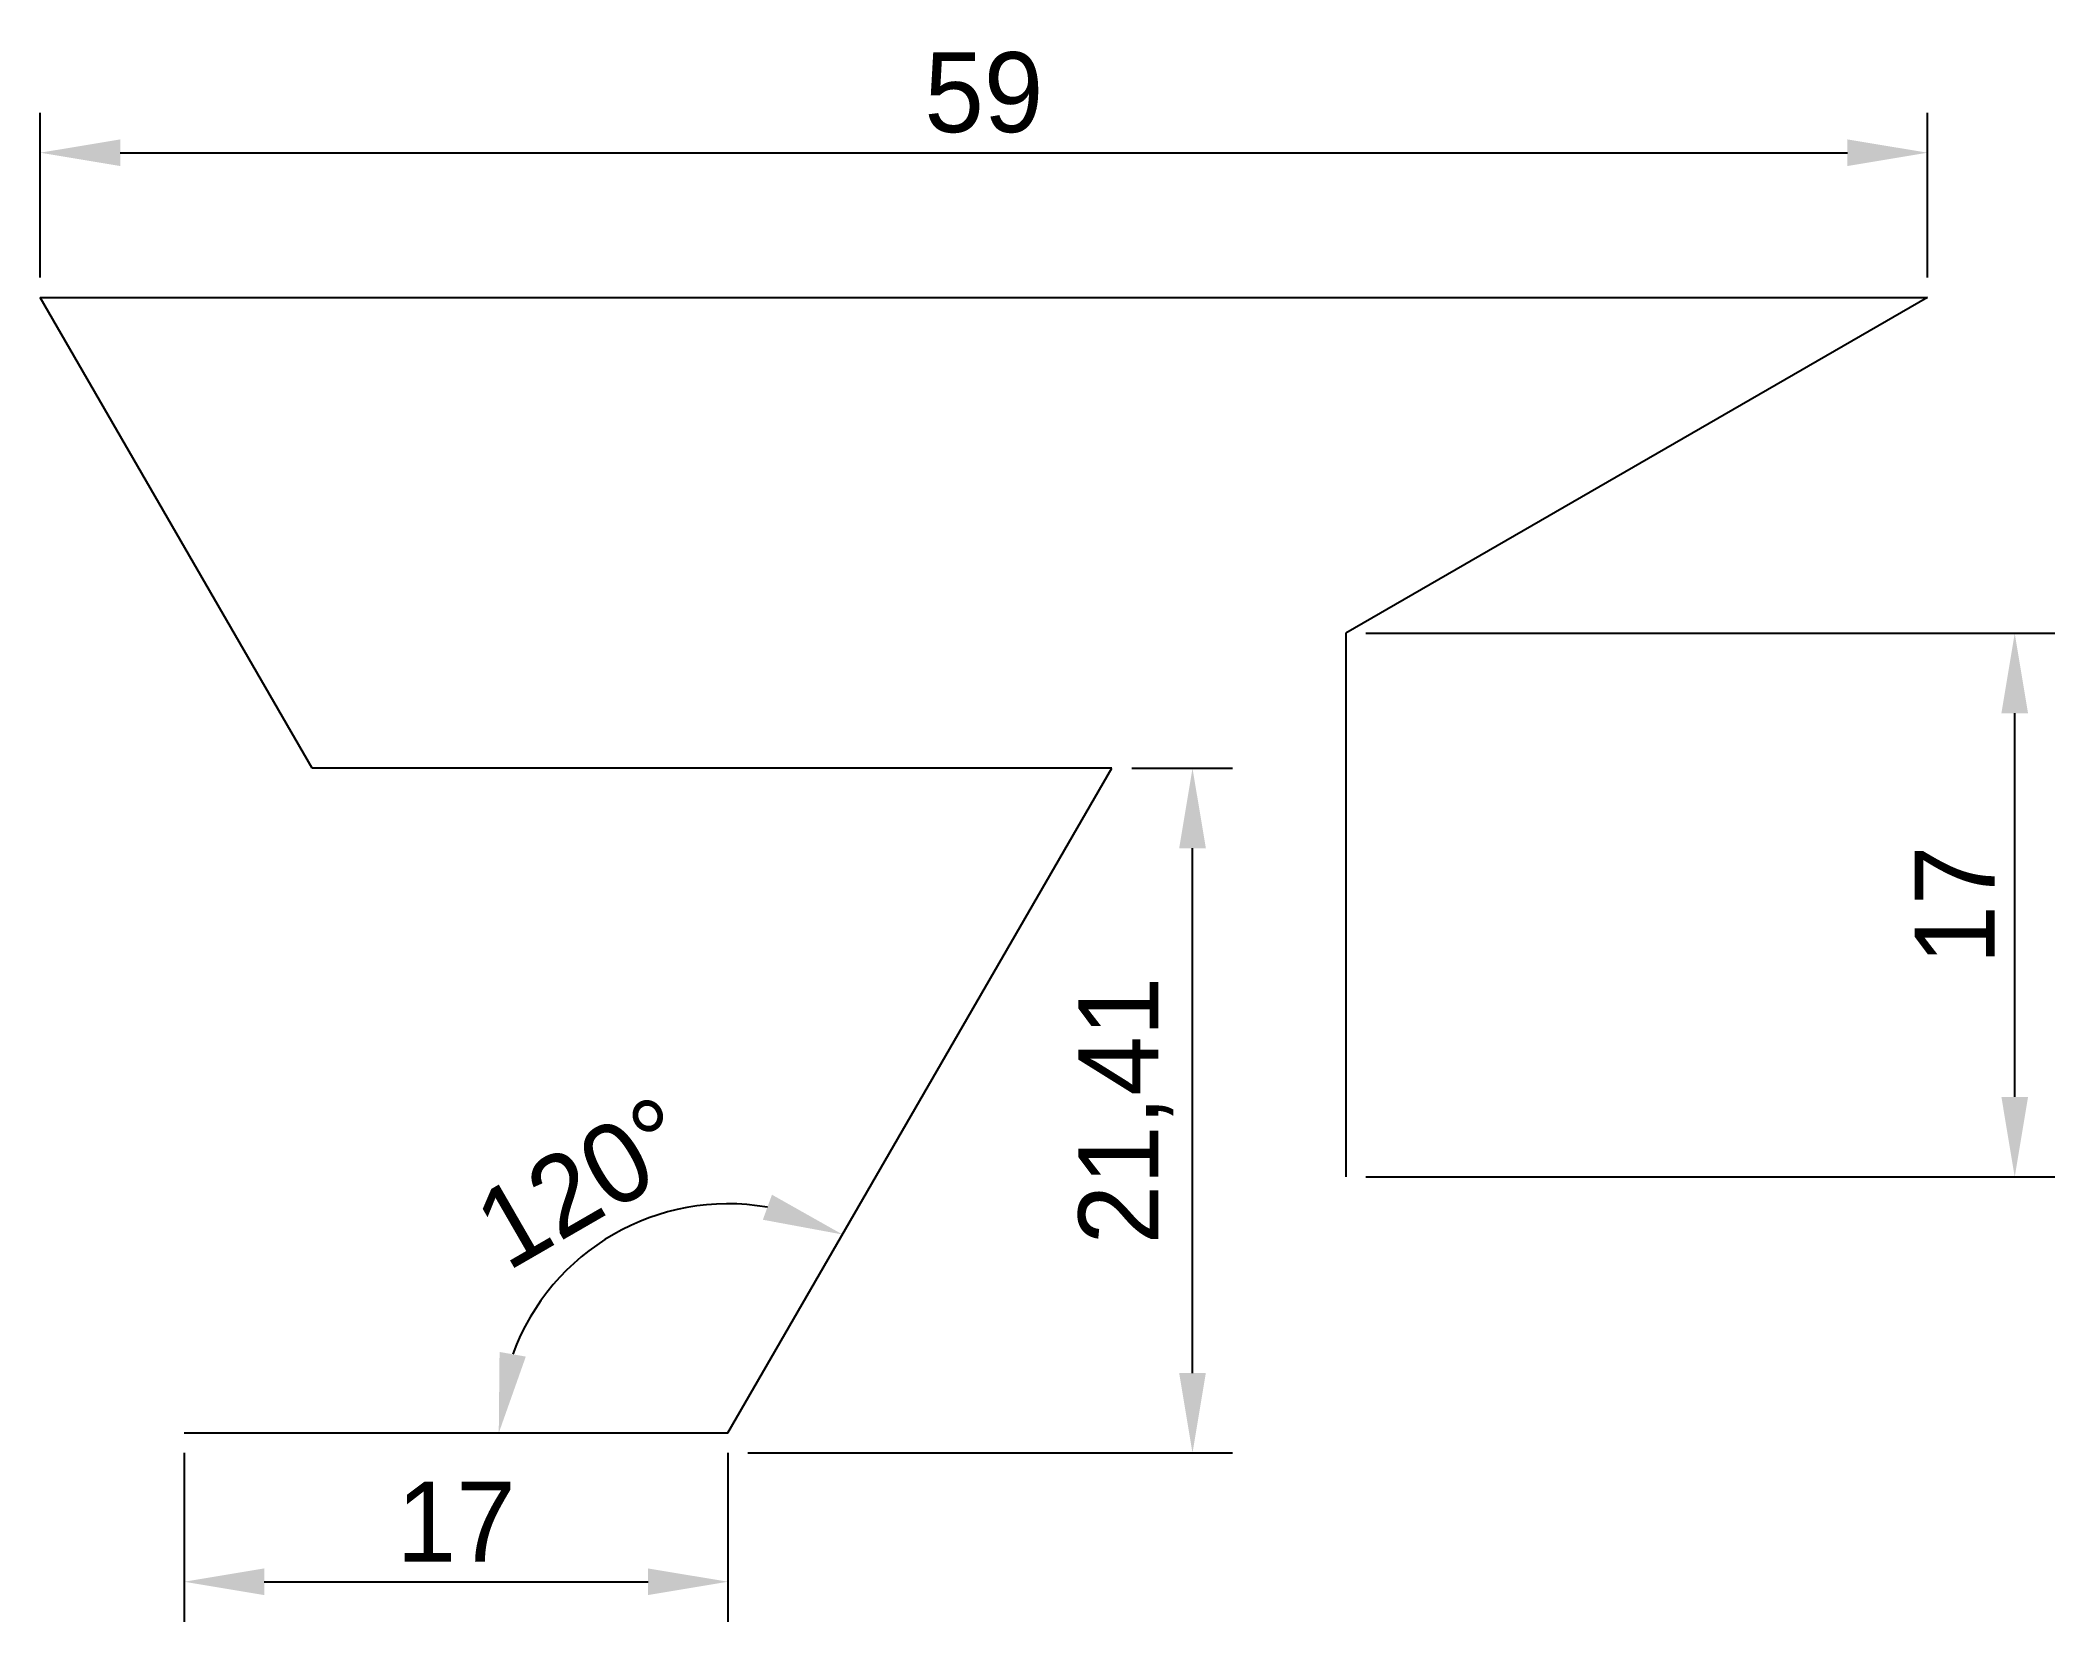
# Model space of a CAD drawing. Header units: millimetres. Extents: x 28.5 to 91.5, y 37.1 to 86.5.
import ezdxf

# ---------------------------------------------------------------- set-up
doc = ezdxf.new("R2010")
doc.units = ezdxf.units.MM
doc.dimstyles.new('ISO-25', dxfattribs={"dimtxt": 2.5, "dimasz": 2.5, "dimexe": 1.25, "dimexo": 0.625, "dimtad": 1, "dimtxsty": 'Standard', "dimcen": 2.5, "dimadec": 0, "dimazin": 0, "dimtfac": 1, "dimtmove": 0, "dimatfit": 3, "dimfxl": 1, "dimarcsym": 0})

# ---------------------------------------------------------------- blocks, each defined once
blk = doc.blocks.new('*D1')
at = {"color": 0, "lineweight": -2}
blk.add_arc((50, 43), 7.166, 80.09018, 159.90982, dxfattribs=at)
at = {"color": 0}
for points in [[(51.376, 50.451), (51.091, 49.668), (53.583, 49.206)], [(43.68, 45.389), (42.859, 45.534), (42.834, 43)]]:
    blk.add_solid(points, dxfattribs=at)
at = {"layer": 'Defpoints', "color": 0}
for p in [(62, 63.785), (48.756, 50.058), (33, 43), (50, 43), (50, 43)]:
    blk.add_point(p, dxfattribs=at)
at = {"color": 0, "insert": (45.479, 50.83), "char_height": 2.5, "attachment_point": 5, "rotation": 30}
blk.add_mtext('120°', dxfattribs=at)
blk = doc.blocks.new('*D2')
at = {"color": 0, "lineweight": -2}
for p, q in [((33, 42.375), (33, 37.099)), ((50, 42.375), (50, 37.099)), ((35.5, 38.349), (47.5, 38.349))]:
    blk.add_line(p, q, dxfattribs=at)
at = {"color": 0}
for points in [[(35.5, 38.765), (35.5, 37.932), (33, 38.349)], [(47.5, 38.765), (47.5, 37.932), (50, 38.349)]]:
    blk.add_solid(points, dxfattribs=at)
at = {"layer": 'Defpoints', "color": 0}
for p in [(33, 43), (50, 43), (50, 38.349)]:
    blk.add_point(p, dxfattribs=at)
at = {"color": 0, "insert": (41.5, 40.224), "char_height": 2.5, "attachment_point": 5}
blk.add_mtext('17', dxfattribs=at)
blk = doc.blocks.new('*D3')
at = {"color": 0, "lineweight": -2}
for p, q in [((62.625, 63.785), (65.774, 63.785)), ((64.524, 44.875), (64.524, 61.285)), ((50.625, 42.375), (65.774, 42.375))]:
    blk.add_line(p, q, dxfattribs=at)
at = {"color": 0}
for points in [[(64.107, 61.285), (64.941, 61.285), (64.524, 63.785)], [(64.107, 44.875), (64.941, 44.875), (64.524, 42.375)]]:
    blk.add_solid(points, dxfattribs=at)
at = {"layer": 'Defpoints', "color": 0}
for p in [(62, 63.785), (64.524, 63.785), (50, 42.375)]:
    blk.add_point(p, dxfattribs=at)
at = {"color": 0, "insert": (62.441, 53.08), "char_height": 2.5, "attachment_point": 5, "rotation": 90}
blk.add_mtext('21,41', dxfattribs=at)
blk = doc.blocks.new('*D4')
at = {"color": 0, "lineweight": -2}
for p, q in [((69.938, 68.007), (91.48, 68.007)), ((90.23, 53.507), (90.23, 65.507)), ((69.938, 51.007), (91.48, 51.007))]:
    blk.add_line(p, q, dxfattribs=at)
at = {"color": 0}
for points in [[(89.814, 65.507), (90.647, 65.507), (90.23, 68.007)], [(89.814, 53.507), (90.647, 53.507), (90.23, 51.007)]]:
    blk.add_solid(points, dxfattribs=at)
at = {"layer": 'Defpoints', "color": 0}
for p in [(69.313, 68.007), (90.23, 68.007), (69.313, 51.007)]:
    blk.add_point(p, dxfattribs=at)
at = {"color": 0, "insert": (88.355, 59.507), "char_height": 2.5, "attachment_point": 5, "rotation": 90}
blk.add_mtext('17', dxfattribs=at)
blk = doc.blocks.new('*D5')
at = {"color": 0, "lineweight": -2}
for p, q in [((28.5, 79.132), (28.5, 84.284)), ((87.5, 79.132), (87.5, 84.284)), ((31, 83.034), (85, 83.034))]:
    blk.add_line(p, q, dxfattribs=at)
at = {"color": 0}
for points in [[(31, 83.45), (31, 82.617), (28.5, 83.034)], [(85, 83.45), (85, 82.617), (87.5, 83.034)]]:
    blk.add_solid(points, dxfattribs=at)
at = {"layer": 'Defpoints', "color": 0}
for p in [(87.5, 83.034), (28.5, 78.507), (87.5, 78.507)]:
    blk.add_point(p, dxfattribs=at)
at = {"color": 0, "insert": (58, 84.909), "char_height": 2.5, "attachment_point": 5}
blk.add_mtext('59', dxfattribs=at)

msp = doc.modelspace()

# ---------------------------------------------------------------- linework, layer by layer
for p, q in [((37, 63.785), (28.5, 78.507)), ((28.5, 78.507), (87.5, 78.507)), ((87.5, 78.507), (69.313, 68.007)), ((69.313, 68.007), (69.313, 51.007)), ((62, 63.785), (37, 63.785)), ((50, 43), (62, 63.785)), ((33, 43), (50, 43))]:
    msp.add_line(p, q)

# ---------------------------------------------------------------- dimensions: what is measured, and where the dimension line sits
for base, p1, p2, picture, middle in [((87.5, 83.034), (28.5, 78.507), (87.5, 78.507), '*D5', (58, 84.909)), ((50, 38.349), (33, 43), (50, 43), '*D2', (41.5, 40.224))]:
    dim = msp.add_linear_dim(base=base, p1=p1, p2=p2, dimstyle='ISO-25')
    dim.commit()
    dim.dimension.update_dxf_attribs({"geometry": picture, "text_midpoint": middle})
for base, p1, p2, picture, middle in [((90.23, 68.007), (69.313, 51.007), (69.313, 68.007), '*D4', (88.355, 59.507)), ((64.524, 63.785), (50, 42.375), (62, 63.785), '*D3', (62.441, 53.08))]:
    dim = msp.add_linear_dim(base=base, p1=p1, p2=p2, angle=90, dimstyle='ISO-25')
    dim.commit()
    dim.dimension.update_dxf_attribs({"geometry": picture, "text_midpoint": middle})
dim = msp.add_angular_dim_2l(base=(48.756, 50.058), line1=((50, 43), (62, 63.785)), line2=((33, 43), (50, 43)), dimstyle='ISO-25')
dim.commit()
dim.dimension.update_dxf_attribs({"geometry": '*D1', "text_midpoint": (45.479, 50.83)})

doc.saveas('drawing.dxf')
